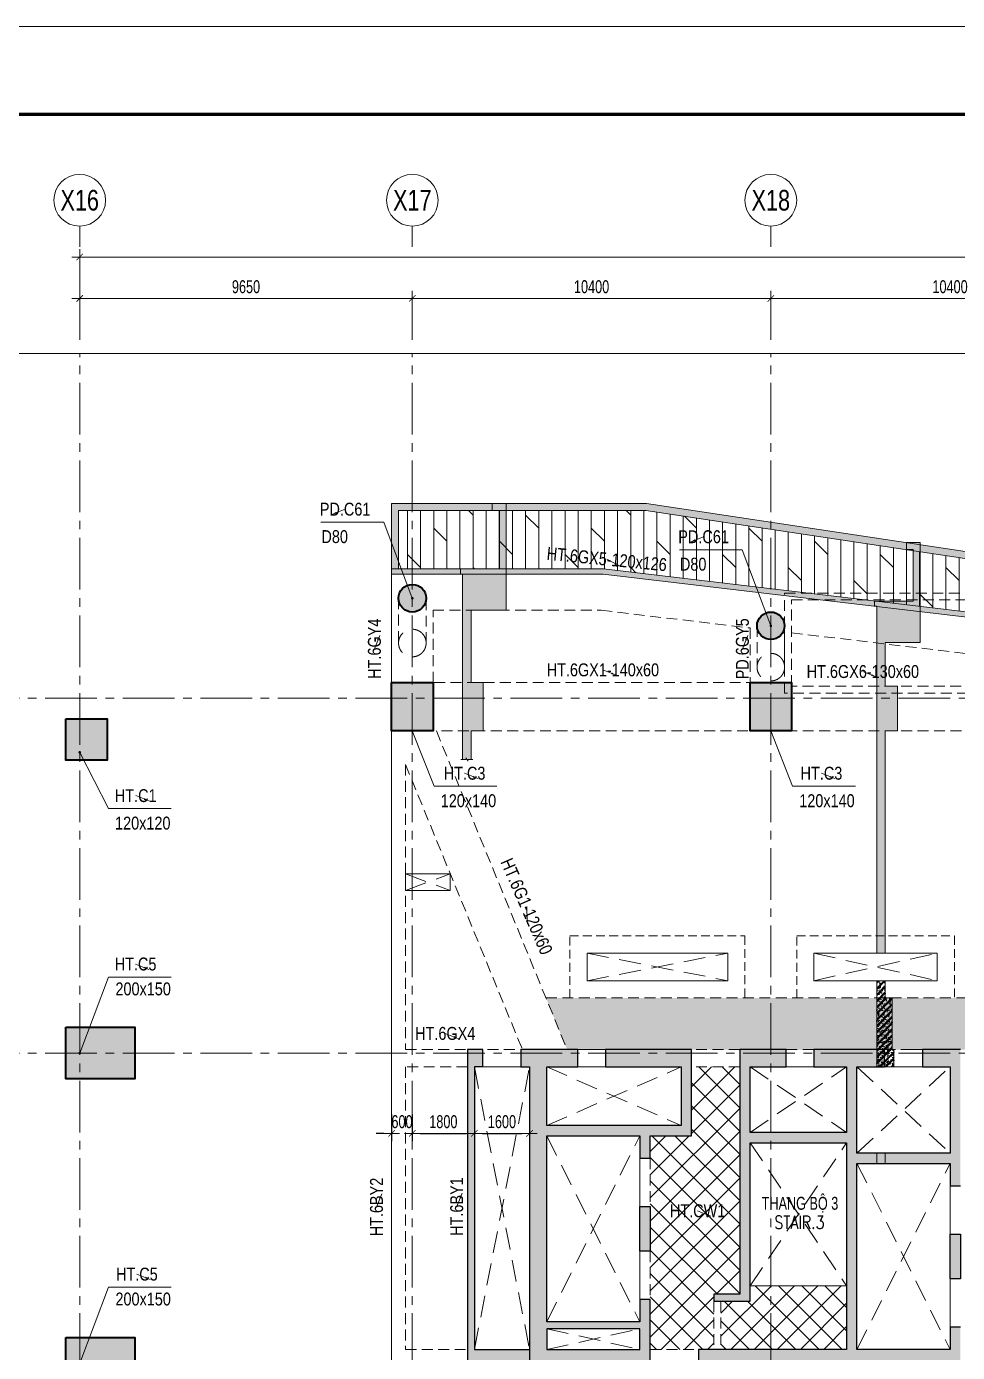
# Model space of a CAD drawing. Header units: millimetres. Extents: x 101649 to 227799, y -31109 to 57991.
# Drawn here: x 129157 to 156165, y 19512 to 57991 of the extents above; entities that cross this region are included whole.
import ezdxf
from ezdxf.enums import TextEntityAlignment as Align

# ---------------------------------------------------------------- set-up
doc = ezdxf.new("R2010")
doc.units = ezdxf.units.MM
for name, pattern in [('HT_6F_Beam$0$DASHED2', [9.525, 6.35, -3.175]), ('HT_6F_Beam$0$HIDDEN2', [4.7625, 3.175, -1.5875]), ('HT_Dim Grid$0$CENTER2', [1.125, 0.75, -0.125, 0.125, -0.125]), ('HT_Grid$0$CENTER2', [1.125, 0.75, -0.125, 0.125, -0.125]), ('PD_6F_Col$0$HIDDEN2', [4.7625, 3.175, -1.5875])]:
    doc.linetypes.add(name, pattern=pattern)
doc.layers.get('0').update_dxf_attribs({"lineweight": 20})
doc.layers.get('Defpoints').update_dxf_attribs({"color": 151, "lineweight": 9})
for name, color, linetype, lineweight in [('$0$NDC_S_ANNO', 7, 'Continuous', 20), ('$0$NDC_S_DIM', 1, 'Continuous', 15), ('B3CC1-Form A1$0$Doul-form', 8, 'Continuous', 13), ('B3CC1-Form A1$0$THAY', 8, 'Continuous', 18), ('HT_6F_Beam$0$NDC_S_BEAM', 3, 'HT_6F_Beam$0$HIDDEN2', 20), ('HT_6F_Beam$0$NDC_S_DIM', 1, 'Continuous', 15), ('HT_6F_Beam$0$NDC_S_HATCH MATERIAL', 8, 'Continuous', 13), ('HT_6F_Beam$0$NDC_S_HIDDEN', 8, 'HT_6F_Beam$0$HIDDEN2', 13), ('HT_6F_Beam$0$NDC_S_OPENING', 9, 'HT_6F_Beam$0$DASHED2', 13), ('HT_6F_Beam$0$NDC_S_SLAB', 2, 'Continuous', 20), ('HT_6F_Col$0$NDC_S-COLUMN', 4, 'Continuous', 40), ('HT_6F_Col$0$NDC_S_HATCH COLUMN AND WALL', 251, 'Continuous', 13), ('HT_Core wall _6F$0$NDC_S_HATCH COLUMN AND WALL', 251, 'Continuous', 13), ('HT_Core wall _6F$0$NDC_S_WALL', 6, 'Continuous', 25), ('HT_Dim Grid$0$NDC_S_AXIS', 5, 'HT_Dim Grid$0$CENTER2', 13), ('HT_Dim Grid$0$NDC_S_DIM', 1, 'Continuous', 15), ('HT_Dim Grid$0$NDC_S_SYMBOL', 1, 'Continuous', 15), ('HT_Dim Grid$0$NDC_S_TEXT SYMBOL', 7, 'Continuous', 20), ('HT_Grid$0$NDC_S_AXIS', 5, 'HT_Grid$0$CENTER2', 13), ('NDC_S_BEAM NAME', 7, 'Continuous', 9), ('NDC_S_COLUMN NAME', 7, 'Continuous', 9), ('NDC_S_DIM', 1, 'Continuous', 15), ('NDC_S_LEADER', 1, 'Continuous', 15), ('NDC_S_SYMBOL', 1, 'Continuous', 15), ('NDC_S_VN TEXT', 7, 'Continuous', 20), ('PD_6F_Col$0$NDC_S-COLUMN', 4, 'Continuous', 40), ('PD_6F_Col$0$NDC_S_HATCH COLUMN AND WALL', 251, 'Continuous', 13), ('PD_6F_Col$0$NDC_S_HIDDEN', 8, 'PD_6F_Col$0$HIDDEN2', 13)]:
    doc.layers.add(name, color=color, linetype=linetype, lineweight=lineweight)
doc.styles.add('$0$ARIAL', font='arial.ttf', dxfattribs={"width": 0.8})
doc.styles.add('$0$NDC_DIM', font='', dxfattribs={"width": 0.75})
doc.styles.add('HT_Dim Grid$0$NDC_ANNO', font='', dxfattribs={"width": 0.8})
doc.styles.add('HT_Dim Grid$0$NDC_DIM', font='', dxfattribs={"width": 0.75})
doc.styles.add('NDC_BAR 2', font='romans.shx', dxfattribs={"width": 0.8})
doc.styles.add('NDC_DIM', font='', dxfattribs={"width": 0.75})
doc.styles.add('NDC_VIE TXT', font='arial.ttf', dxfattribs={"width": 0.8})
doc.styles.get('$0$NDC_DIM').set_extended_font_data('Dotum')
doc.styles.get('HT_Dim Grid$0$NDC_ANNO').set_extended_font_data('Dotum')
doc.styles.get('HT_Dim Grid$0$NDC_DIM').set_extended_font_data('Dotum')
doc.styles.get('NDC_DIM').set_extended_font_data('Dotum')
doc.dimstyles.new('$0$NDC_dim_iso', dxfattribs={"dimtxt": 2.5, "dimasz": 1, "dimexe": 1.5, "dimexo": 2.5, "dimgap": 1, "dimtad": 1, "dimdec": 0, "dimzin": 0, "dimdsep": 46, "dimtxsty": '$0$NDC_DIM', "dimblk": '$0$DIMMARK', "dimcen": 0.09, "dimdle": 1.2, "dimclrd": 1, "dimclre": 1, "dimclrt": 3, "dimadec": 0, "dimazin": 0, "dimtfac": 1, "dimtdec": 0, "dimtix": 1, "dimtofl": 0, "dimtmove": 0, "dimatfit": 3, "dimfxl": 8, "dimfxlon": 1, "dimtolj": 1, "dimtzin": 0, "dimarcsym": 0})
doc.dimstyles.new('HT_Dim Grid$0$NDC_dim_150', dxfattribs={"dimscale": 150, "dimtxt": 2.5, "dimasz": 1.5, "dimexe": 1.5, "dimexo": 2.5, "dimgap": 1, "dimtad": 1, "dimdec": 0, "dimzin": 0, "dimdsep": 46, "dimtxsty": 'HT_Dim Grid$0$NDC_DIM', "dimblk": 'HT_Dim Grid$0$DIMMARK', "dimcen": 0.09, "dimdle": 1.2, "dimclrd": 1, "dimclre": 1, "dimclrt": 3, "dimadec": 0, "dimazin": 0, "dimtfac": 1, "dimtdec": 0, "dimtix": 1, "dimtofl": 0, "dimtmove": 0, "dimatfit": 3, "dimfxl": 8, "dimfxlon": 1, "dimtolj": 1, "dimtzin": 0, "dimarcsym": 0})
doc.dimstyles.new('NDC_dim_150', dxfattribs={"dimscale": 150, "dimtxt": 2.5, "dimasz": 1.5, "dimexe": 1.5, "dimexo": 2.5, "dimgap": 1, "dimtad": 1, "dimdec": 0, "dimzin": 0, "dimdsep": 46, "dimtxsty": 'NDC_DIM', "dimblk": 'DIMMARK', "dimcen": 0.09, "dimdle": 1.2, "dimclrd": 1, "dimclre": 1, "dimclrt": 3, "dimadec": 0, "dimazin": 0, "dimtfac": 1, "dimtdec": 0, "dimtix": 1, "dimtofl": 0, "dimtmove": 0, "dimatfit": 3, "dimfxl": 8, "dimfxlon": 1, "dimtolj": 1, "dimtzin": 0, "dimarcsym": 0})
doc.dimstyles.new('NDC_dim_200', dxfattribs={"dimscale": 200, "dimtxt": 2.5, "dimasz": 1.5, "dimexe": 1.5, "dimexo": 2.5, "dimgap": 1, "dimtad": 1, "dimdec": 0, "dimzin": 0, "dimdsep": 46, "dimtxsty": 'NDC_DIM', "dimblk": 'DIMMARK', "dimcen": 0.09, "dimdle": 1.2, "dimclrd": 1, "dimclre": 1, "dimclrt": 3, "dimadec": 0, "dimazin": 0, "dimtfac": 1, "dimtdec": 0, "dimtix": 1, "dimtofl": 0, "dimtmove": 0, "dimatfit": 3, "dimfxl": 6, "dimfxlon": 1, "dimtolj": 1, "dimtzin": 0, "dimarcsym": 0})

# ---------------------------------------------------------------- blocks, each defined once
blk = doc.blocks.new('$0$DIMMARK')
at = {"layer": '$0$NDC_S_DIM', "color": 1}
blk.add_line((-1.5, 0), (1, 0), dxfattribs=at)
at = {"layer": '$0$NDC_S_DIM', "color": 2, "const_width": 0.1}
blk.add_lwpolyline([(-0.42, -0.42), (0.42, 0.42)], dxfattribs=at)
blk = doc.blocks.new('B3CC1-Form A1')
at = {"layer": 'B3CC1-Form A1$0$Doul-form', "lineweight": 40, "const_width": 0.65}
blk.add_lwpolyline([(39.78, 17), (826, 17), (826, 577), (39.78, 577)], close=True, dxfattribs=at)
at = {"layer": 'B3CC1-Form A1$0$THAY', "color": 250}
blk.add_lwpolyline([(0, 0), (841, 0), (841, 594), (0, 594)], close=True, dxfattribs=at)
blk = doc.blocks.new('HT_Grid')
at = {"layer": 'Defpoints'}
blk.add_lwpolyline([(120700, 48500), (201600, 48500), (201600, -1100), (120700, -1100)], close=True, dxfattribs=at)
at = {"layer": 'HT_Grid$0$NDC_S_AXIS', "ltscale": 2000}
for p, q in [((130700, -1100), (130700, 48500)), ((140350, -1100), (140350, 48500)), ((150750, -1100), (150750, 48500)), ((120700, 38500), (201600, 38500)), ((120700, 28200), (201600, 28200))]:
    blk.add_line(p, q, dxfattribs=at)
blk = doc.blocks.new('HT_Dim Grid$0$DIMMARK')
at = {"layer": 'HT_Dim Grid$0$NDC_S_DIM', "color": 1}
blk.add_line((-1.5, 0), (1, 0), dxfattribs=at)
at = {"layer": 'HT_Dim Grid$0$NDC_S_DIM', "color": 2, "const_width": 0.1}
blk.add_lwpolyline([(-0.42, -0.42), (0.42, 0.42)], dxfattribs=at)
blk = doc.blocks.new('*D285')
at = {"layer": 'Defpoints', "color": 0, "ltscale": 200, "transparency": 16777216}
for p in [(191600, 51300), (130700, 38500), (191600, 38500)]:
    blk.add_point(p, dxfattribs=at)
at = {"layer": 'HT_Dim Grid$0$NDC_S_DIM', "color": 1, "lineweight": -2, "ltscale": 200, "transparency": 16777216}
for p, q in [((130700, 50100), (130700, 51525)), ((130925, 51300), (191375, 51300)), ((191600, 50100), (191600, 51525))]:
    blk.add_line(p, q, dxfattribs=at)
at = {"layer": 'HT_Dim Grid$0$NDC_S_DIM', "color": 1, "lineweight": -2, "ltscale": 200, "transparency": 16777216, "xscale": 225, "yscale": 225, "zscale": 225, "rotation": 180}
blk.add_blockref('HT_Dim Grid$0$DIMMARK', (130700, 51300), dxfattribs=at)
at = {"layer": 'HT_Dim Grid$0$NDC_S_DIM', "color": 1, "lineweight": -2, "ltscale": 200, "transparency": 16777216, "xscale": 225, "yscale": 225, "zscale": 225}
blk.add_blockref('HT_Dim Grid$0$DIMMARK', (191600, 51300), dxfattribs=at)
at = {"layer": 'HT_Dim Grid$0$NDC_S_DIM', "color": 3, "ltscale": 200, "transparency": 16777216, "insert": (161150, 51638), "char_height": 375, "attachment_point": 5, "style": 'HT_Dim Grid$0$NDC_DIM'}
blk.add_mtext('\\A1;60900', dxfattribs=at)
blk = doc.blocks.new('*D279')
at = {"layer": 'Defpoints', "color": 0, "ltscale": 200, "transparency": 16777216}
for p in [(140350, 50100), (130700, 38500), (140350, 38500)]:
    blk.add_point(p, dxfattribs=at)
at = {"layer": 'HT_Dim Grid$0$NDC_S_DIM', "color": 1, "lineweight": -2, "ltscale": 200, "transparency": 16777216}
for p, q in [((130700, 48900), (130700, 50325)), ((130925, 50100), (140125, 50100)), ((140350, 48900), (140350, 50325))]:
    blk.add_line(p, q, dxfattribs=at)
at = {"layer": 'HT_Dim Grid$0$NDC_S_DIM', "color": 1, "lineweight": -2, "ltscale": 200, "transparency": 16777216, "xscale": 225, "yscale": 225, "zscale": 225, "rotation": 180}
blk.add_blockref('HT_Dim Grid$0$DIMMARK', (130700, 50100), dxfattribs=at)
at = {"layer": 'HT_Dim Grid$0$NDC_S_DIM', "color": 1, "lineweight": -2, "ltscale": 200, "transparency": 16777216, "xscale": 225, "yscale": 225, "zscale": 225}
blk.add_blockref('HT_Dim Grid$0$DIMMARK', (140350, 50100), dxfattribs=at)
at = {"layer": 'HT_Dim Grid$0$NDC_S_DIM', "color": 3, "ltscale": 200, "transparency": 16777216, "insert": (135525, 50438), "char_height": 375, "attachment_point": 5, "style": 'HT_Dim Grid$0$NDC_DIM'}
blk.add_mtext('\\A1;9650', dxfattribs=at)
blk = doc.blocks.new('*D280')
at = {"layer": 'Defpoints', "color": 0, "ltscale": 200, "transparency": 16777216}
for p in [(150750, 50100), (140350, 38500), (150750, 38500)]:
    blk.add_point(p, dxfattribs=at)
at = {"layer": 'HT_Dim Grid$0$NDC_S_DIM', "color": 1, "lineweight": -2, "ltscale": 200, "transparency": 16777216}
for p, q in [((140350, 48900), (140350, 50325)), ((140575, 50100), (150525, 50100)), ((150750, 48900), (150750, 50325))]:
    blk.add_line(p, q, dxfattribs=at)
at = {"layer": 'HT_Dim Grid$0$NDC_S_DIM', "color": 1, "lineweight": -2, "ltscale": 200, "transparency": 16777216, "xscale": 225, "yscale": 225, "zscale": 225, "rotation": 180}
blk.add_blockref('HT_Dim Grid$0$DIMMARK', (140350, 50100), dxfattribs=at)
at = {"layer": 'HT_Dim Grid$0$NDC_S_DIM', "color": 1, "lineweight": -2, "ltscale": 200, "transparency": 16777216, "xscale": 225, "yscale": 225, "zscale": 225}
blk.add_blockref('HT_Dim Grid$0$DIMMARK', (150750, 50100), dxfattribs=at)
at = {"layer": 'HT_Dim Grid$0$NDC_S_DIM', "color": 3, "ltscale": 200, "transparency": 16777216, "insert": (145550, 50438), "char_height": 375, "attachment_point": 5, "style": 'HT_Dim Grid$0$NDC_DIM'}
blk.add_mtext('\\A1;10400', dxfattribs=at)
blk = doc.blocks.new('*D281')
at = {"layer": 'Defpoints', "color": 0, "ltscale": 200, "transparency": 16777216}
for p in [(161150, 50100), (150750, 38500), (161150, 38500)]:
    blk.add_point(p, dxfattribs=at)
at = {"layer": 'HT_Dim Grid$0$NDC_S_DIM', "color": 1, "lineweight": -2, "ltscale": 200, "transparency": 16777216}
for p, q in [((150750, 48900), (150750, 50325)), ((150975, 50100), (160925, 50100)), ((161150, 48900), (161150, 50325))]:
    blk.add_line(p, q, dxfattribs=at)
at = {"layer": 'HT_Dim Grid$0$NDC_S_DIM', "color": 1, "lineweight": -2, "ltscale": 200, "transparency": 16777216, "xscale": 225, "yscale": 225, "zscale": 225, "rotation": 180}
blk.add_blockref('HT_Dim Grid$0$DIMMARK', (150750, 50100), dxfattribs=at)
at = {"layer": 'HT_Dim Grid$0$NDC_S_DIM', "color": 1, "lineweight": -2, "ltscale": 200, "transparency": 16777216, "xscale": 225, "yscale": 225, "zscale": 225}
blk.add_blockref('HT_Dim Grid$0$DIMMARK', (161150, 50100), dxfattribs=at)
at = {"layer": 'HT_Dim Grid$0$NDC_S_DIM', "color": 3, "ltscale": 200, "transparency": 16777216, "insert": (155950, 50438), "char_height": 375, "attachment_point": 5, "style": 'HT_Dim Grid$0$NDC_DIM'}
blk.add_mtext('\\A1;10400', dxfattribs=at)
blk = doc.blocks.new('*U266')
at = {"layer": 'HT_Dim Grid$0$NDC_S_SYMBOL'}
blk.add_line((0, 5), (0, 9), dxfattribs=at)
blk.add_circle((0, 0), 5, dxfattribs=at)
at = {"layer": 'HT_Dim Grid$0$NDC_S_TEXT SYMBOL', "color": 7, "style": 'HT_Dim Grid$0$NDC_ANNO', "width": 0.8}
blk.add_attdef('GRID', text='', height=4, dxfattribs=at).set_placement((0, 0), align=Align.MIDDLE)
blk = doc.blocks.new('*D286')
at = {"layer": 'Defpoints', "color": 0, "ltscale": 200, "transparency": 16777216}
for p in [(117900, 38500), (130700, 38500), (130700, 8900)]:
    blk.add_point(p, dxfattribs=at)
at = {"layer": 'HT_Dim Grid$0$NDC_S_DIM', "color": 1, "lineweight": -2, "ltscale": 200, "transparency": 16777216}
for p, q in [((119100, 38500), (117675, 38500)), ((117900, 9125), (117900, 38275)), ((119100, 8900), (117675, 8900))]:
    blk.add_line(p, q, dxfattribs=at)
at = {"layer": 'HT_Dim Grid$0$NDC_S_DIM', "color": 1, "lineweight": -2, "ltscale": 200, "transparency": 16777216, "xscale": 225, "yscale": 225, "zscale": 225}
for p, rotation in [((117900, 38500), 90), ((117900, 8900), 270)]:
    blk.add_blockref('HT_Dim Grid$0$DIMMARK', p, dxfattribs=dict(at, rotation=rotation))
at = {"layer": 'HT_Dim Grid$0$NDC_S_DIM', "color": 3, "ltscale": 200, "transparency": 16777216, "insert": (117562, 23700), "char_height": 375, "attachment_point": 5, "rotation": 90, "style": 'HT_Dim Grid$0$NDC_DIM'}
blk.add_mtext('\\A1;29600', dxfattribs=at)
blk = doc.blocks.new('*D288')
at = {"layer": 'Defpoints', "color": 0, "ltscale": 200, "transparency": 16777216}
for p in [(119100, 28200), (130700, 28200), (130700, 19200)]:
    blk.add_point(p, dxfattribs=at)
at = {"layer": 'HT_Dim Grid$0$NDC_S_DIM', "color": 1, "lineweight": -2, "ltscale": 200, "transparency": 16777216}
for p, q in [((120300, 28200), (118875, 28200)), ((119100, 19425), (119100, 27975)), ((120300, 19200), (118875, 19200))]:
    blk.add_line(p, q, dxfattribs=at)
at = {"layer": 'HT_Dim Grid$0$NDC_S_DIM', "color": 1, "lineweight": -2, "ltscale": 200, "transparency": 16777216, "xscale": 225, "yscale": 225, "zscale": 225}
for p, rotation in [((119100, 28200), 90), ((119100, 19200), 270)]:
    blk.add_blockref('HT_Dim Grid$0$DIMMARK', p, dxfattribs=dict(at, rotation=rotation))
at = {"layer": 'HT_Dim Grid$0$NDC_S_DIM', "color": 3, "ltscale": 200, "transparency": 16777216, "insert": (118762, 23700), "char_height": 375, "attachment_point": 5, "rotation": 90, "style": 'HT_Dim Grid$0$NDC_DIM'}
blk.add_mtext('\\A1;9000', dxfattribs=at)
blk = doc.blocks.new('*D289')
at = {"layer": 'Defpoints', "color": 0, "ltscale": 200, "transparency": 16777216}
for p in [(119100, 38500), (130700, 38500), (130700, 28200)]:
    blk.add_point(p, dxfattribs=at)
at = {"layer": 'HT_Dim Grid$0$NDC_S_DIM', "color": 1, "lineweight": -2, "ltscale": 200, "transparency": 16777216}
for p, q in [((120300, 38500), (118875, 38500)), ((119100, 28425), (119100, 38275)), ((120300, 28200), (118875, 28200))]:
    blk.add_line(p, q, dxfattribs=at)
at = {"layer": 'HT_Dim Grid$0$NDC_S_DIM', "color": 1, "lineweight": -2, "ltscale": 200, "transparency": 16777216, "xscale": 225, "yscale": 225, "zscale": 225}
for p, rotation in [((119100, 38500), 90), ((119100, 28200), 270)]:
    blk.add_blockref('HT_Dim Grid$0$DIMMARK', p, dxfattribs=dict(at, rotation=rotation))
at = {"layer": 'HT_Dim Grid$0$NDC_S_DIM', "color": 3, "ltscale": 200, "transparency": 16777216, "insert": (118762, 33350), "char_height": 375, "attachment_point": 5, "rotation": 90, "style": 'HT_Dim Grid$0$NDC_DIM'}
blk.add_mtext('\\A1;10300', dxfattribs=at)
blk = doc.blocks.new('HT_Core wall _6F')
at = {"layer": 'HT_Core wall _6F$0$NDC_S_HATCH COLUMN AND WALL'}
h = blk.add_hatch(color=256, dxfattribs=at)
h.dxf.hatch_style = 1
h.paths.add_polyline_path([(143750, 19600), (142150, 19600), (142150, 27800), (142400, 27800), (142400, 28300), (141950, 28300), (141950, 19100), (143750, 19100)])
h = blk.add_hatch(color=256, dxfattribs=at)
h.dxf.hatch_style = 1
h.paths.add_polyline_path([(144250, 25800), (146950, 25800), (146950, 25150), (147250, 25150), (147250, 25800), (148450, 25800), (148450, 28300), (145950, 28300), (145950, 27800), (148150, 27800), (148150, 26100), (144250, 26100), (144250, 27800), (145150, 27800), (145150, 28300), (143500, 28300), (143500, 27800), (143750, 27800), (143750, 19100), (147250, 19100), (147250, 21050), (146950, 21050), (146950, 20400), (144250, 20400)])
h.paths.add_polyline_path([(144250, 20200), (146950, 20200), (146950, 19600), (144250, 19600)], flags=16)
h = blk.add_hatch(color=256, dxfattribs=at)
h.dxf.hatch_style = 1
h.paths.add_polyline_path([(153250, 25000), (155950, 25000), (155950, 24350), (156250, 24350), (156250, 28300), (155150, 28300), (155150, 27800), (155950, 27800), (155950, 25300), (153250, 25300), (153250, 27800), (154050, 27800), (154050, 28300), (152000, 28300), (152000, 27800), (152950, 27800), (152950, 25900), (150150, 25900), (150150, 27800), (151200, 27800), (151200, 28300), (149850, 28300), (149850, 21200), (149100, 21200), (149100, 21000), (150150, 21000), (150150, 25600), (152950, 25600), (152950, 19600), (148650, 19600), (148650, 19100), (156250, 19100), (156250, 20250), (155950, 20250), (155950, 19600), (153250, 19600)])
h = blk.add_hatch(color=256, dxfattribs=at)
h.dxf.hatch_style = 1
h.paths.add_polyline_path([(146950, 23750), (147250, 23750), (147250, 22450), (146950, 22450)])
h = blk.add_hatch(color=256, dxfattribs=at)
h.dxf.hatch_style = 1
h.paths.add_polyline_path([(156250, 22950), (155950, 22950), (155950, 21650), (156250, 21650)])
at = {"layer": 'HT_Core wall _6F$0$NDC_S_WALL'}
blk.add_line((142400, 27800), (142400, 28300), dxfattribs=at)
for points in [[(142400, 28300), (141950, 28300), (141950, 19100), (143750, 19100)], [(149850, 28300), (149850, 21200), (149100, 21200), (149100, 21000), (150150, 21000), (150150, 25600), (152950, 25600), (152950, 19600), (148650, 19600), (148650, 19100)], [(156250, 20250), (155950, 20250), (155950, 19600), (153250, 19600), (153250, 25000), (155950, 25000), (155950, 24350), (156250, 24350)], [(156250, 28300), (155150, 28300), (155150, 27800), (155950, 27800), (155950, 25300), (153250, 25300), (153250, 27800), (154050, 27800), (154050, 28300), (152000, 28300), (152000, 27800), (152950, 27800), (152950, 25900), (150150, 25900), (150150, 27800), (151200, 27800), (151200, 28300), (149850, 28300)], [(142400, 27800), (142150, 27800), (142150, 19600), (143750, 19600)], [(155950, 21650), (155950, 22950), (156250, 22950), (156250, 21650), (155950, 21650)], [(146950, 20200), (144250, 20200), (144250, 19600), (146950, 19600), (146950, 20200)]]:
    blk.add_lwpolyline(points, dxfattribs=at)
for points in [[(147250, 19100), (147250, 21050), (146950, 21050), (146950, 20400), (144250, 20400), (144250, 25800), (146950, 25800), (146950, 25150), (147250, 25150), (147250, 25800), (148450, 25800), (148450, 28300), (145950, 28300), (145950, 27800), (148150, 27800), (148150, 26100), (144250, 26100), (144250, 27800), (145150, 27800), (145150, 28300), (143500, 28300), (143500, 27800), (143750, 27800), (143750, 19100)], [(146950, 23750), (147250, 23750), (147250, 22450), (146950, 22450)]]:
    blk.add_lwpolyline(points, close=True, dxfattribs=at)
blk = doc.blocks.new('PD_6F_Col$0$cottron')
at = {"layer": 'PD_6F_Col$0$NDC_S_HATCH COLUMN AND WALL'}
h = blk.add_hatch(color=256, dxfattribs=at)
h.dxf.hatch_style = 1
h.paths.add_polyline_path([(-0.5, 0, 1), (0.5, 0, 1)])
at = {"layer": 'PD_6F_Col$0$NDC_S-COLUMN', "ltscale": 0.005}
blk.add_circle((0, 0), 0.5, dxfattribs=at)
blk = doc.blocks.new('PD_6F_Col$0$cottrondung')
at = {"layer": 'PD_6F_Col$0$NDC_S_HIDDEN', "ltscale": 100}
for p, q in [((-0.354, 0.354), (0.354, -0.354)), ((0.354, 0.354), (-0.354, -0.354))]:
    blk.add_line(p, q, dxfattribs=at)
blk.add_circle((0, 0), 0.5, dxfattribs=at)
blk = doc.blocks.new('PD_6F_Col')
at = {"layer": 'PD_6F_Col$0$NDC_S_HIDDEN', "ltscale": 100}
for p, q in [((139950, 41400), (139950, 40100)), ((140750, 40100), (140750, 41394)), ((150350, 40600), (150350, 39400)), ((151150, 39400), (151150, 40594))]:
    blk.add_line(p, q, dxfattribs=at)
at = {"layer": 'PD_6F_Col$0$NDC_S_HIDDEN', "ltscale": 200}
for centre in [(140350, 40100), (150750, 39400)]:
    blk.add_circle(centre, 400, dxfattribs=at)
at = {"xscale": 800, "yscale": 800}
for name, p, zscale in [('PD_6F_Col$0$cottron', (140350, 41400), 800), ('PD_6F_Col$0$cottron', (150750, 40600), 800), ('PD_6F_Col$0$cottrondung', (161148, 39061), 1600)]:
    blk.add_blockref(name, p, dxfattribs=dict(at, zscale=zscale))
blk = doc.blocks.new('HT_6F_Beam$0$HT-opening 8F')
at = {"layer": 'HT_6F_Beam$0$NDC_S_OPENING', "ltscale": 100}
for p, q in [((9450, 24500), (10750, 24020, 0)), ((9450, 24020), (10750, 24500, 0)), ((14720, 22200), (18800, 21400)), ((14720, 21400), (18800, 22200)), ((21300, 22200), (24880, 21400)), ((21300, 21400), (24880, 22200))]:
    blk.add_line(p, q, dxfattribs=at)
at = {"layer": 'HT_6F_Beam$0$NDC_S_SLAB', "ltscale": 100, "elevation": 0}
blk.add_lwpolyline([(9450, 24500), (10750, 24500), (10750, 24020), (9450, 24020)], close=True, dxfattribs=at)
at = {"layer": 'HT_6F_Beam$0$NDC_S_SLAB', "ltscale": 100}
for points in [[(14720, 22200), (18800, 22200), (18800, 21400), (14720, 21400)], [(21300, 22200), (24880, 22200), (24880, 21400), (21300, 21400)]]:
    blk.add_lwpolyline(points, close=True, dxfattribs=at)
blk = doc.blocks.new('HT_6F_Col$0$cot')
at = {"layer": 'HT_6F_Col$0$NDC_S_HATCH COLUMN AND WALL', "ltscale": 0.005}
h = blk.add_hatch(color=256, dxfattribs=at)
h.dxf.hatch_style = 1
h.paths.add_polyline_path([(-0.5, 0.5), (0.5, 0.5), (0.5, -0.5), (-0.5, -0.5)])
at = {"layer": 'HT_6F_Col$0$NDC_S-COLUMN', "ltscale": 0.005}
blk.add_lwpolyline([(-0.5, 0.5), (0.5, 0.5), (0.5, -0.5), (-0.5, -0.5)], close=True, dxfattribs=at)
blk = doc.blocks.new('HT_6F_Col')
for p, xscale, yscale in [((140350, 38250), 1200, 1400), ((150750, 38250), 1200, 1400), ((130900, 37300), 1200, 1200), ((131300, 28200), 2000, 1500), ((131300, 19200), 2000, 1500)]:
    blk.add_blockref('HT_6F_Col$0$cot', p, dxfattribs=dict(xscale=xscale, yscale=yscale))
blk = doc.blocks.new('DIMMARK')
at = {"layer": 'NDC_S_DIM', "color": 1}
blk.add_line((-1.5, 0), (1, 0), dxfattribs=at)
at = {"layer": 'NDC_S_DIM', "color": 2, "const_width": 0.1}
blk.add_lwpolyline([(-0.42, -0.42), (0.42, 0.42)], dxfattribs=at)
blk = doc.blocks.new('*D234')
at = {"layer": 'Defpoints', "color": 0, "ltscale": 100, "transparency": 16777216}
for p in [(139750, 26791), (140350, 26791), (140350, 25871)]:
    blk.add_point(p, dxfattribs=at)
at = {"layer": 'NDC_S_DIM', "color": 1, "lineweight": -2, "ltscale": 100, "transparency": 16777216}
for p, q in [((139750, 26416), (139750, 25646)), ((140350, 26416), (140350, 25646)), ((139525, 25871), (139300, 25871)), ((140575, 25871), (140800, 25871))]:
    blk.add_line(p, q, dxfattribs=at)
at = {"layer": 'NDC_S_DIM', "color": 1, "lineweight": -2, "ltscale": 100, "transparency": 16777216, "xscale": 225, "yscale": 225, "zscale": 225}
blk.add_blockref('DIMMARK', (139750, 25871), dxfattribs=at)
at = {"layer": 'NDC_S_DIM', "color": 1, "lineweight": -2, "ltscale": 100, "transparency": 16777216, "xscale": 225, "yscale": 225, "zscale": 225, "rotation": 180}
blk.add_blockref('DIMMARK', (140350, 25871), dxfattribs=at)
at = {"layer": 'NDC_S_DIM', "color": 3, "ltscale": 100, "transparency": 16777216, "insert": (140050, 26208), "char_height": 375, "attachment_point": 5, "style": 'NDC_DIM'}
blk.add_mtext('\\A1;600', dxfattribs=at)
blk = doc.blocks.new('*D235')
at = {"layer": 'Defpoints', "color": 0, "ltscale": 100, "transparency": 16777216}
for p in [(140350, 26791), (142150, 26791), (142150, 25871)]:
    blk.add_point(p, dxfattribs=at)
at = {"layer": 'NDC_S_DIM', "color": 1, "lineweight": -2, "ltscale": 100, "transparency": 16777216}
for p, q in [((140350, 26416), (140350, 25646)), ((142150, 26416), (142150, 25646)), ((140575, 25871), (141925, 25871))]:
    blk.add_line(p, q, dxfattribs=at)
at = {"layer": 'NDC_S_DIM', "color": 1, "lineweight": -2, "ltscale": 100, "transparency": 16777216, "xscale": 225, "yscale": 225, "zscale": 225, "rotation": 180}
blk.add_blockref('DIMMARK', (140350, 25871), dxfattribs=at)
at = {"layer": 'NDC_S_DIM', "color": 1, "lineweight": -2, "ltscale": 100, "transparency": 16777216, "xscale": 225, "yscale": 225, "zscale": 225}
blk.add_blockref('DIMMARK', (142150, 25871), dxfattribs=at)
at = {"layer": 'NDC_S_DIM', "color": 3, "ltscale": 100, "transparency": 16777216, "insert": (141250, 26208), "char_height": 375, "attachment_point": 5, "style": 'NDC_DIM'}
blk.add_mtext('\\A1;1800', dxfattribs=at)
blk = doc.blocks.new('*D236')
at = {"layer": 'Defpoints', "color": 0, "ltscale": 100, "transparency": 16777216}
for p in [(142150, 26791), (143750, 26791), (143750, 25871)]:
    blk.add_point(p, dxfattribs=at)
at = {"layer": 'NDC_S_DIM', "color": 1, "lineweight": -2, "ltscale": 100, "transparency": 16777216}
for p, q in [((142150, 26416), (142150, 25646)), ((143750, 26416), (143750, 25646)), ((142375, 25871), (143525, 25871))]:
    blk.add_line(p, q, dxfattribs=at)
at = {"layer": 'NDC_S_DIM', "color": 1, "lineweight": -2, "ltscale": 100, "transparency": 16777216, "xscale": 225, "yscale": 225, "zscale": 225, "rotation": 180}
blk.add_blockref('DIMMARK', (142150, 25871), dxfattribs=at)
at = {"layer": 'NDC_S_DIM', "color": 1, "lineweight": -2, "ltscale": 100, "transparency": 16777216, "xscale": 225, "yscale": 225, "zscale": 225}
blk.add_blockref('DIMMARK', (143750, 25871), dxfattribs=at)
at = {"layer": 'NDC_S_DIM', "color": 3, "ltscale": 100, "transparency": 16777216, "insert": (142950, 26208), "char_height": 375, "attachment_point": 5, "style": 'NDC_DIM'}
blk.add_mtext('\\A1;1600', dxfattribs=at)
blk = doc.blocks.new('*U10')
at = {"layer": '$0$NDC_S_ANNO', "ltscale": 0.8, "style": '$0$ARIAL', "width": 0.8, "flags": 1}
blk.add_attdef('CHU_THICH', text='', height=2.5, dxfattribs=at).set_placement((0, 0), align=Align.MIDDLE_CENTER)
at = {"layer": '$0$NDC_S_ANNO', "ltscale": 0.8, "style": '$0$ARIAL', "width": 0.8}
blk.add_attdef('TEN', text='', height=2.5, dxfattribs=at).set_placement((-2.58, 1.03), align=Align.MIDDLE_CENTER)
at = {"layer": 'Defpoints'}
blk.add_leader([(0, 0), (-2.58, 1.03)], dimstyle='$0$NDC_dim_iso', override={"dimgap": 0.625, "dimtad": 0}, dxfattribs=at)
blk = doc.blocks.new('HT_Dim Grid')
at = {"layer": 'Defpoints'}
blk.add_lwpolyline([(120700, 48500), (201600, 48500), (201600, -1100), (120700, -1100)], close=True, dxfattribs=at)
at = {"layer": 'HT_Dim Grid$0$NDC_S_AXIS'}
ref = blk.add_blockref('*U266', (130700, 52950), dxfattribs=dict(at, xscale=-150, yscale=150, zscale=150, rotation=180))
ref.add_attrib('GRID', 'X16', dxfattribs={"layer": 'HT_Dim Grid$0$NDC_S_TEXT SYMBOL', "color": 7, "height": 600, "style": 'HT_Dim Grid$0$NDC_ANNO', "width": 0.8}).set_placement((130700, 52950), align=Align.MIDDLE)
ref = blk.add_blockref('*U266', (140350, 52950), dxfattribs=dict(at, xscale=-150, yscale=150, zscale=150, rotation=180))
ref.add_attrib('GRID', 'X17', dxfattribs={"layer": 'HT_Dim Grid$0$NDC_S_TEXT SYMBOL', "color": 7, "height": 600, "style": 'HT_Dim Grid$0$NDC_ANNO', "width": 0.8}).set_placement((140350, 52950), align=Align.MIDDLE)
ref = blk.add_blockref('*U266', (150750, 52950), dxfattribs=dict(at, xscale=-150, yscale=150, zscale=150, rotation=180))
ref.add_attrib('GRID', 'X18', dxfattribs={"layer": 'HT_Dim Grid$0$NDC_S_TEXT SYMBOL', "color": 7, "height": 600, "style": 'HT_Dim Grid$0$NDC_ANNO', "width": 0.8}).set_placement((150750, 52950), align=Align.MIDDLE)
at = {"layer": 'HT_Dim Grid$0$NDC_S_DIM', "ltscale": 200}
for base, p1, p2, picture, middle in [((191600, 51300), (130700, 38500), (191600, 38500), '*D285', (161150, 51637.8)), ((140350, 50100), (130700, 38500), (140350, 38500), '*D279', (135525, 50437.8)), ((150750, 50100), (140350, 38500), (150750, 38500), '*D280', (145550, 50437.8)), ((161150, 50100), (150750, 38500), (161150, 38500), '*D281', (155950, 50437.8))]:
    dim = blk.add_linear_dim(base=base, p1=p1, p2=p2, dimstyle='HT_Dim Grid$0$NDC_dim_150', override={"dimtmove": 1}, dxfattribs=at)
    dim.commit()
    dim.dimension.update_dxf_attribs({"geometry": picture, "text_midpoint": middle})
for base, p1, p2, picture, middle in [((117900, 38500), (130700, 8900), (130700, 38500), '*D286', (117562.2, 23700)), ((119100, 38500), (130700, 28200), (130700, 38500), '*D289', (118762.2, 33350)), ((119100, 28200), (130700, 19200), (130700, 28200), '*D288', (118762.2, 23700))]:
    dim = blk.add_linear_dim(base=base, p1=p1, p2=p2, angle=90, dimstyle='HT_Dim Grid$0$NDC_dim_150', override={"dimtmove": 1}, dxfattribs=at)
    dim.commit()
    dim.dimension.update_dxf_attribs({"geometry": picture, "text_midpoint": middle})
blk = doc.blocks.new('HT_6F_Beam')
at = {"layer": 'HT_6F_Beam$0$NDC_S_HATCH MATERIAL', "ltscale": 100}
h = blk.add_hatch(dxfattribs=at)
h.set_pattern_fill('AR-CONC', color=256)
h.paths.add_polyline_path([(147139, 44150), (139750, 44150), (139750, 42100), (145891, 42100), (169940, 39250), (179671, 39250)])
h.paths.add_polyline_path([(177332, 39400), (169949, 39400), (145900, 42250), (139950, 42250), (139950, 43950), (147124, 43950)], flags=16)
h = blk.add_hatch(dxfattribs=at)
h.set_pattern_fill('DOLMIT', color=256, scale=60, angle=90)
h.paths.add_polyline_path([(147124, 43950), (139950, 43950), (139950, 42250), (145900, 42250), (169949, 39400), (177332, 39400)])
h = blk.add_hatch(dxfattribs=at)
h.set_pattern_fill('BT-01', color=256, scale=30, pattern_type=2)
h.set_pattern_definition([(50, (0, 0), (215.17805, -18.82564), [22.5, -247.5]), (355, (0, 0), (-41.6254, 225.65764), [18, -198]), (100.4514, (17.93, -1.57), (173.55281, 206.83186), [19.12206, -210.34263]), (46.1842, (0, 60), (320.1723, -49.6557), [33.75, -371.25]), (96.6356, (26.68, 55.86), (280.3988, 292.23536), [28.6831, -315.5139]), (351.1842, (0, 60), (280.3986, 292.2356), [27, -297]), (21, (30, 45), (179.07212, -120.78567), [22.5, -247.5]), (326, (30, 45), (72.9946, 217.545), [18, -198]), (71.4514, (44.92, 34.93), (252.0668, 96.75915), [19.12206, -210.34263]), (37.5, (0, 0), (3.647957, 99.868156), [0, -195.6, 0, -201, 0, -198.75]), (7.5, (0, 0), (78.92086, 118.32351), [0, -114.6, 0, -191.1, 0, -75.75]), (327.5, (-66.9, 0), (160.14673, -6.76646), [0, -75, 0, -234, 0, -310.5]), (317.5, (-96.9, 0), (174.95585, 30.0315), [0, -97.5, 0, -155.4, 0, -220.5]), (45, (0, 0), (-90.15611, 90.15611), []), (45, (0, 36.75), (-90.15611, 90.15611), [])])
h.paths.add_polyline_path([(142059, 41050), (143069, 41050), (143069, 43900), (143069, 44150), (142669, 44150), (142669, 43950), (142869, 43950), (142869, 42250), (141749, 42250), (141749, 42100), (141809, 42100), (141809, 36720), (141909, 36720), (141909, 36770), (141959, 36670), (141959, 36720), (142059, 36720), (142059, 37550), (142409, 37550), (142409, 38950), (142059, 38950)])
h = blk.add_hatch(dxfattribs=at)
h.set_pattern_fill('BT-01', color=256, scale=30, pattern_type=2)
h.set_pattern_definition([(50, (12012.48, -931.69), (215.17805, -18.82564), [22.5, -247.5]), (355, (12012.48, -931.69), (-41.6254, 225.65764), [18, -198]), (100.4514, (12030.4, -933.25), (173.55281, 206.83186), [19.12206, -210.34263]), (46.1842, (12012.48, -871.69), (320.1723, -49.6557), [33.75, -371.25]), (96.6356, (12039.16, -875.82), (280.3988, 292.23536), [28.6831, -315.5139]), (351.1842, (12012.48, -871.7), (280.3986, 292.2356), [27, -297]), (21, (12042.48, -886.69), (179.07212, -120.78567), [22.5, -247.5]), (326, (12042.48, -886.69), (72.9946, 217.545), [18, -198]), (71.4514, (12057.4, -896.75), (252.0668, 96.75915), [19.12206, -210.34263]), (37.5, (12012.475, -931.686), (3.647957, 99.868156), [0, -195.6, 0, -201, 0, -198.75]), (7.5, (12012.48, -931.69), (78.92086, 118.32351), [0, -114.6, 0, -191.1, 0, -75.75]), (327.5, (11945.575, -931.69), (160.14673, -6.76646), [0, -75, 0, -234, 0, -310.5]), (317.5, (11915.58, -931.69), (174.95585, 30.0315), [0, -97.5, 0, -155.4, 0, -220.5]), (45, (12012.48, -931.69), (-90.15611, 90.15611), []), (45, (12012.48, -894.94), (-90.15611, 90.15611), [])])
h.paths.add_polyline_path([(154072, 40118), (155082, 40118), (155082, 42968), (155082, 43014), (154682, 43014), (154682, 42814), (154882, 42814), (154882, 41318), (153762, 41318), (153762, 41168), (153822, 41168), (153822, 31100), (153922, 31100), (153927, 31100), (153972, 31100), (154022, 31100), (154072, 31100), (154072, 37550), (154422, 37550), (154422, 38850), (154072, 38850)])
h = blk.add_hatch(dxfattribs=at)
h.set_pattern_fill('BT-01', color=256, scale=30, pattern_type=2)
h.set_pattern_definition([(50, (-2883.84, -5848.21), (215.17805, -18.82564), [22.5, -247.5]), (355, (-2883.84, -5848.2), (-41.6254, 225.65764), [18, -198]), (100.4514, (-2865.9, -5849.78), (173.55281, 206.83186), [19.12206, -210.34263]), (46.1842, (-2883.84, -5788.2), (320.1723, -49.6557), [33.75, -371.25]), (96.6356, (-2857.16, -5792.35), (280.3988, 292.23536), [28.6831, -315.5139]), (351.1842, (-2883.84, -5788.2), (280.3986, 292.2356), [27, -297]), (21, (-2853.84, -5803.21), (179.07212, -120.78567), [22.5, -247.5]), (326, (-2853.84, -5803.2), (72.9946, 217.545), [18, -198]), (71.4514, (-2838.91, -5813.28), (252.0668, 96.75915), [19.12206, -210.34263]), (37.5, (-2883.84, -5848.21), (3.647957, 99.868156), [0, -195.6, 0, -201, 0, -198.75]), (7.5, (-2883.84, -5848.21), (78.92086, 118.323514), [0, -114.6, 0, -191.1, 0, -75.75]), (327.5, (-2950.74, -5848.21), (160.14673, -6.76646), [0, -75, 0, -234, 0, -310.5]), (317.5, (-2980.74, -5848.21), (174.95585, 30.0315), [0, -97.5, 0, -155.4, 0, -220.5]), (45, (-2883.84, -5848.21), (-90.15611, 90.15611), []), (45, (-2883.84, -5811.46), (-90.15611, 90.15611), [])])
h.paths.add_polyline_path([(154272, 29800), (154072, 29800), (154072, 30300), (153822, 30300), (153822, 27800), (154322, 27800), (154322, 28300), (154272, 28300)])
h = blk.add_hatch(dxfattribs=at)
h.set_pattern_fill('CROSS', color=256, scale=50)
h.set_pattern_definition([(0, (150, 0), (317.5, 317.5), [158.75, -476.25]), (90, (229.38, -79.38), (-317.5, 317.5), [158.75, -476.25])])
h.paths.add_polyline_path([(181350, 29800), (144227, 29800), (144842, 28300), (180350, 28300), (180350, 19100), (144842, 19100), (144227, 17600), (181350, 17600)])
h = blk.add_hatch(dxfattribs=at)
h.set_pattern_fill('ANSI37', color=256, scale=150)
h.paths.add_polyline_path([(149850, 27800), (148450, 27800), (148450, 25800), (147250, 25800), (147250, 25150), (147250, 23750), (147250, 22450), (147250, 21050), (147250, 19600), (148650, 19600), (149100, 19600), (149100, 21000), (149100, 21200), (149850, 21200)])
h = blk.add_hatch(dxfattribs=at)
h.set_pattern_fill('ANSI37', color=256, scale=150)
h.paths.add_polyline_path([(152950, 21450), (150150, 21450), (150150, 21000), (149300, 21000), (149300, 19600), (152950, 19600)])
at = {"layer": 'HT_6F_Beam$0$NDC_S_BEAM', "ltscale": 100}
for p, q in [((140950, 38950), (140950, 41050)), ((150150, 40538), (150150, 38950)), ((150350, 38950), (140950, 38950)), ((182472, 37550), (141047, 37550)), ((141047, 37550), (144842, 28300)), ((140150, 36575), (143545, 28300)), ((144842, 28300), (145950, 28300)), ((145150, 28300), (145950, 28300)), ((149850, 28300), (148500, 28300)), ((149850, 28300), (148500, 28300)), ((151200, 28300), (152000, 28300)), ((154050, 28300), (155150, 28300)), ((154750, 28300), (155850, 28300)), ((149850, 27800), (148450, 27800)), ((147250, 25150), (147250, 23750)), ((147250, 22450), (147250, 21050)), ((149100, 21000), (149100, 19600)), ((149300, 21000), (149300, 19600)), ((147250, 19600), (148650, 19600))]:
    blk.add_line(p, q, dxfattribs=at)
for points in [[(140950, 41050), (145829, 41050), (150150, 40538)], [(151350, 40396), (160550, 39305)], [(140150, 36575), (140150, 28300), (143545, 28300)], [(144227, 29800), (181350, 29800)], [(140150, 27800), (140150, 19600), (141950, 19600), (141950, 27800), (140150, 27800)]]:
    blk.add_lwpolyline(points, dxfattribs=at)
at = {"layer": 'HT_6F_Beam$0$NDC_S_DIM', "ltscale": 100}
for p, q in [((153822, 35788), (153822, 31100)), ((154072, 35788), (154072, 31100)), ((153822, 30300), (153822, 27800)), ((153822, 30300), (154072, 30300)), ((154072, 30300), (154072, 29800)), ((154072, 29800), (154272, 29800)), ((154272, 29800), (154272, 28300)), ((154272, 28300), (154322, 28300)), ((154322, 27800), (154322, 28300)), ((153822, 27800), (154072, 27800)), ((153822, 25300), (153822, 25000)), ((154072, 25300), (154072, 25000))]:
    blk.add_line(p, q, dxfattribs=at)
for points in [[(141809, 42100), (141749, 42100), (141749, 42250), (142869, 42250), (142869, 43950), (142669, 43950), (142669, 44150), (143069, 44150), (143069, 43950), (143069, 43950), (143069, 41050), (142059, 41050), (142059, 38950), (142409, 38950), (142409, 37550), (142059, 37550), (142059, 36720)], [(153822, 41168), (153762, 41168), (153762, 41318), (154882, 41318), (154882, 42814), (154682, 42814), (154682, 43014), (155082, 43014), (155082, 42814), (155082, 42814), (155082, 40118), (154072, 40118), (154072, 38850), (154422, 38850), (154422, 37550), (154072, 37550), (154072, 35788)], [(141809, 36720), (141809, 42100)], [(153822, 35788), (153822, 41168)], [(141759, 36720), (141909, 36720), (141909, 36770), (141959, 36670), (141959, 36720), (142109, 36720)]]:
    blk.add_lwpolyline(points, dxfattribs=at)
at = {"layer": 'HT_6F_Beam$0$NDC_S_HATCH MATERIAL', "linetype": 'HT_6F_Beam$0$HIDDEN2', "ltscale": 80}
for points in [[(144920, 29800), (144920, 31600), (150000, 31600), (150000, 29800)], [(151500, 29800), (151500, 31600), (156080, 31600), (156080, 29800)]]:
    blk.add_lwpolyline(points, dxfattribs=at)
at = {"layer": 'HT_6F_Beam$0$NDC_S_HIDDEN', "ltscale": 100}
for points in [[(151150, 41550), (156950, 41550), (156950, 38650), (151150, 38650)], [(151350, 41350), (156750, 41350), (156750, 38850), (151350, 38850)]]:
    blk.add_lwpolyline(points, close=True, dxfattribs=at)
at = {"layer": 'HT_6F_Beam$0$NDC_S_OPENING', "ltscale": 100}
for p, q in [((142150, 19600), (143750, 27800)), ((142150, 27800), (143750, 19600)), ((144250, 27800), (148150, 26100)), ((144250, 26100), (148150, 27800)), ((150150, 27800), (152950, 25900)), ((150150, 25900), (152950, 27800)), ((153250, 27800), (155950, 25300)), ((153250, 25300), (155950, 27800)), ((144250, 25800), (146950, 20400)), ((144250, 20400), (146950, 25800)), ((150150, 21450), (152950, 25600)), ((150150, 25600), (152950, 21450)), ((153250, 25000), (155950, 19600)), ((153250, 19600), (155950, 25000)), ((144250, 19600), (146950, 20200)), ((144250, 20200), (146950, 19600))]:
    blk.add_line(p, q, dxfattribs=at)
at = {"layer": 'HT_6F_Beam$0$NDC_S_SLAB', "ltscale": 100}
for p, q in [((139750, 42000), (139750, 44150)), ((139950, 42250), (139950, 43950)), ((151200, 27800), (152000, 27800)), ((154050, 27800), (155150, 27800)), ((152950, 21450), (150150, 21450))]:
    blk.add_line(p, q, dxfattribs=at)
for points in [[(139750, 44150), (147139, 44150), (180467, 39130)], [(139950, 43950), (147124, 43950), (177332, 39400)], [(139750, 42250), (145900, 42250), (169949, 39400), (178675, 39400)], [(139750, 42100), (145891, 42100), (169940, 39250), (179671, 39250)], [(139750, 42000), (139750, 8270)], [(143750, 27800), (142150, 27800), (142150, 19600), (143750, 19600)]]:
    blk.add_lwpolyline(points, dxfattribs=at)
for points in [[(144250, 27800), (148150, 27800), (148150, 26100), (144250, 26100)], [(144250, 25800), (146950, 25800), (146950, 20400), (144250, 20400)], [(155950, 25000), (153250, 25000), (153250, 19600), (155950, 19600)]]:
    blk.add_lwpolyline(points, close=True, dxfattribs=at)
at = {"ltscale": 200}
for name in ['HT_Dim Grid', 'HT_Grid']:
    blk.add_blockref(name, (0, 0), dxfattribs=at)
at = {"ltscale": 100}
blk.add_blockref('PD_6F_Col', (0, 0), dxfattribs=at)
blk.add_blockref('HT_6F_Beam$0$HT-opening 8F', (130700, 8900))
at = {"layer": 'HT_6F_Beam$0$NDC_S_BEAM', "ltscale": 100}
blk.add_blockref('HT_Core wall _6F', (0, 0), dxfattribs=at)
at = {"layer": 'HT_6F_Beam$0$NDC_S_DIM', "ltscale": 100}
blk.add_blockref('HT_6F_Col', (0, 0), dxfattribs=at)
blk = doc.blocks.new('Name col F6-F8')
at = {"layer": 'NDC_S_COLUMN NAME'}
ref = blk.add_blockref('*U10', (7464, 34931), dxfattribs=dict(at, xscale=-150, yscale=150, zscale=150))
ref.add_attrib('TEN', 'PD.C61', dxfattribs={"layer": '$0$NDC_S_ANNO', "ltscale": 0.8, "height": 375, "style": '$0$ARIAL', "width": 0.8}).set_placement((7850, 35085), align=Align.MIDDLE_CENTER)
ref = blk.add_blockref('*U10', (17864, 34131), dxfattribs=dict(at, xscale=-150, yscale=150, zscale=150))
ref.add_attrib('TEN', 'PD.C61', dxfattribs={"layer": '$0$NDC_S_ANNO', "ltscale": 0.8, "height": 375, "style": '$0$ARIAL', "width": 0.8}).set_placement((18250, 34285), align=Align.MIDDLE_CENTER)
at = {"layer": 'NDC_S_COLUMN NAME', "xscale": 150, "yscale": 150, "zscale": 150}
for p, values in [((11702, 27267), {'TEN': 'HT.C3'}), ((22056, 27267), {'TEN': 'HT.C3'}), ((2162, 26617), {'TEN': 'HT.C1'}), ((2158, 21731), {'TEN': 'HT.C5'}), ((2196, 12731), {'TEN': 'HT.C5'})]:
    blk.add_blockref('*U10', p, dxfattribs=at).add_auto_attribs(values)
at = {"layer": 'NDC_S_COLUMN NAME', "style": 'NDC_VIE TXT', "width": 0.8}
for s, p in [('D80', (7163, 34101)), ('D80', (17563, 33301)), ('120x140', (10625, 26437)), ('120x140', (21025, 26437)), ('120x120', (1176, 25787)), ('200x150', (1187, 20976)), ('200x150', (1187, 11976))]:
    blk.add_text(s, height=375, dxfattribs=at).set_placement(p)
at = {"layer": 'NDC_S_LEADER', "ltscale": 100}
for points in [[(9800, 32500), (8969, 34708), (7146, 34708)], [(20200, 31700), (19369, 33908), (17546, 33908)], [(9800, 28650), (10431, 27044), (12254, 27044)], [(20200, 28650), (20831, 27044), (22654, 27044)], [(150, 28028), (981, 26394), (2804, 26394)], [(150, 19300), (981, 21508), (2804, 21508)], [(150, 10300), (981, 12508), (2804, 12508)]]:
    blk.add_leader(points, dimstyle='NDC_dim_200', override={"dimgap": 1, "dimtad": 0, "dimldrblk": 'DotSmall'}, dxfattribs=at)

msp = doc.modelspace()

# ---------------------------------------------------------------- block references
at = {"layer": 'NDC_S_BEAM NAME', "xscale": 150, "yscale": 150, "zscale": 150}
for p, rotation, values in [((146362.6, 42344.3), 354.4459261384169, {'TEN': 'HT.6GX5-120x126'}), ((139403.5, 40322.9), 90, {'TEN': 'HT.6GY4'}), ((150078.9, 40318.8), 90, {'TEN': 'PD.6GY5'}), ((143681.2, 32041.7), 293.6129511881273, {'TEN': 'HT.6G1-120x60'}), ((139464.2, 24119.8), 90, {'TEN': 'HT.6BY2'}), ((141791, 24134.5), 90, {'TEN': 'HT.6BY1'})]:
    msp.add_blockref('*U10', p, dxfattribs=dict(at, rotation=rotation)).add_auto_attribs(values)
for p, values in [((146264.9, 39167.2), {'TEN': 'HT.6GX1-140x60'}), ((153806.7, 39118.3), {'TEN': 'HT.6GX6-130x60'}), ((141691.6, 28617.2), {'TEN': 'HT.6GX4'}), ((149013.2, 23470.3), {'TEN': 'HT.CW1'})]:
    msp.add_blockref('*U10', p, dxfattribs=at).add_auto_attribs(values)
at = {"layer": 'NDC_S_SYMBOL', "ltscale": 100, "xscale": 150, "yscale": 150, "zscale": 150}
msp.add_blockref('B3CC1-Form A1', (101649.2, -31109.3), dxfattribs=at)
at = {"layer": 'NDC_S_VN TEXT', "ltscale": 100}
msp.add_blockref('HT_6F_Beam', (0, 0), dxfattribs=at)
at = {"layer": 'NDC_S_VN TEXT'}
msp.add_blockref('Name col F6-F8', (130550, 8900), dxfattribs=at)

# ---------------------------------------------------------------- texts
for s, style, width, p in [('THANG BỘ 3', 'NDC_VIE TXT', 0.7, (150486.1, 23653.7)), ('STAIR.3', 'NDC_BAR 2', 0.8, (150853.9, 23100.6))]:
    msp.add_text(s, height=375, dxfattribs=dict(at, style=style, width=width)).set_placement(p)

# ---------------------------------------------------------------- dimensions: what is measured, and where the dimension line sits
at = {"layer": 'NDC_S_DIM', "ltscale": 100}
for base, p1, p2, picture, middle in [((140350, 25870.6), (139750, 26791), (140350, 26791), '*D234', (140050, 26208.3)), ((142150, 25870.6), (140350, 26791), (142150, 26791), '*D235', (141250, 26208.3)), ((143750, 25870.6), (142150, 26791), (143750, 26791), '*D236', (142950, 26208.3))]:
    dim = msp.add_linear_dim(base=base, p1=p1, p2=p2, dimstyle='NDC_dim_150', dxfattribs=at)
    dim.commit()
    dim.dimension.update_dxf_attribs({"geometry": picture, "text_midpoint": middle})

doc.saveas('drawing.dxf')
